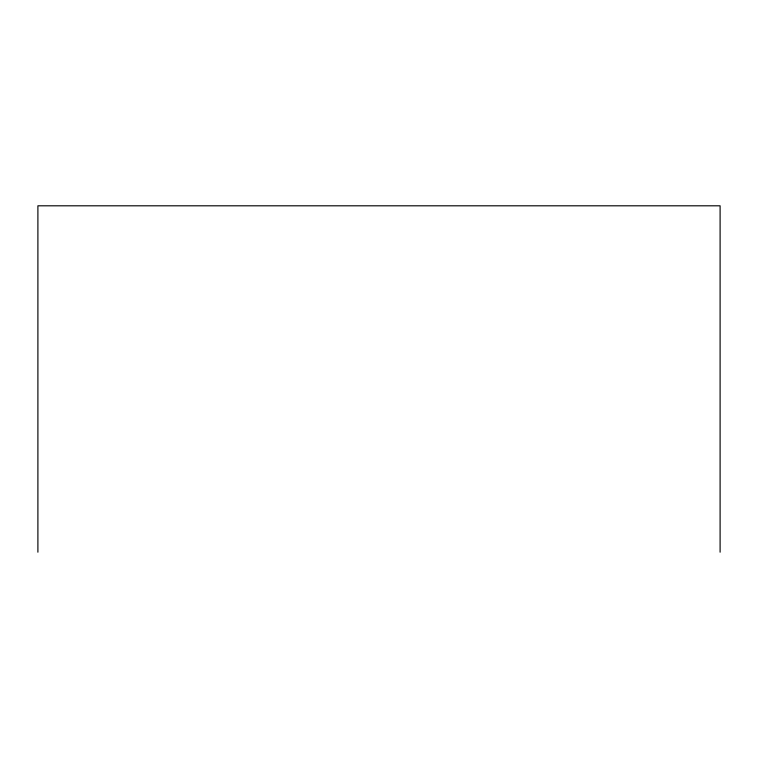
<?xml version="1.0" encoding="UTF-8"?>
<svg xmlns="http://www.w3.org/2000/svg" width="758" height="758" viewBox="0 0 758 758"><rect width="100%" height="100%" fill="white"/><g stroke="black" fill="none" stroke-linecap="round" stroke-linejoin="round"><path stroke-width="1.14" d="M720.1 552.194L720.1 205.806L37.9 205.806L37.9 552.194"/></g></svg>
